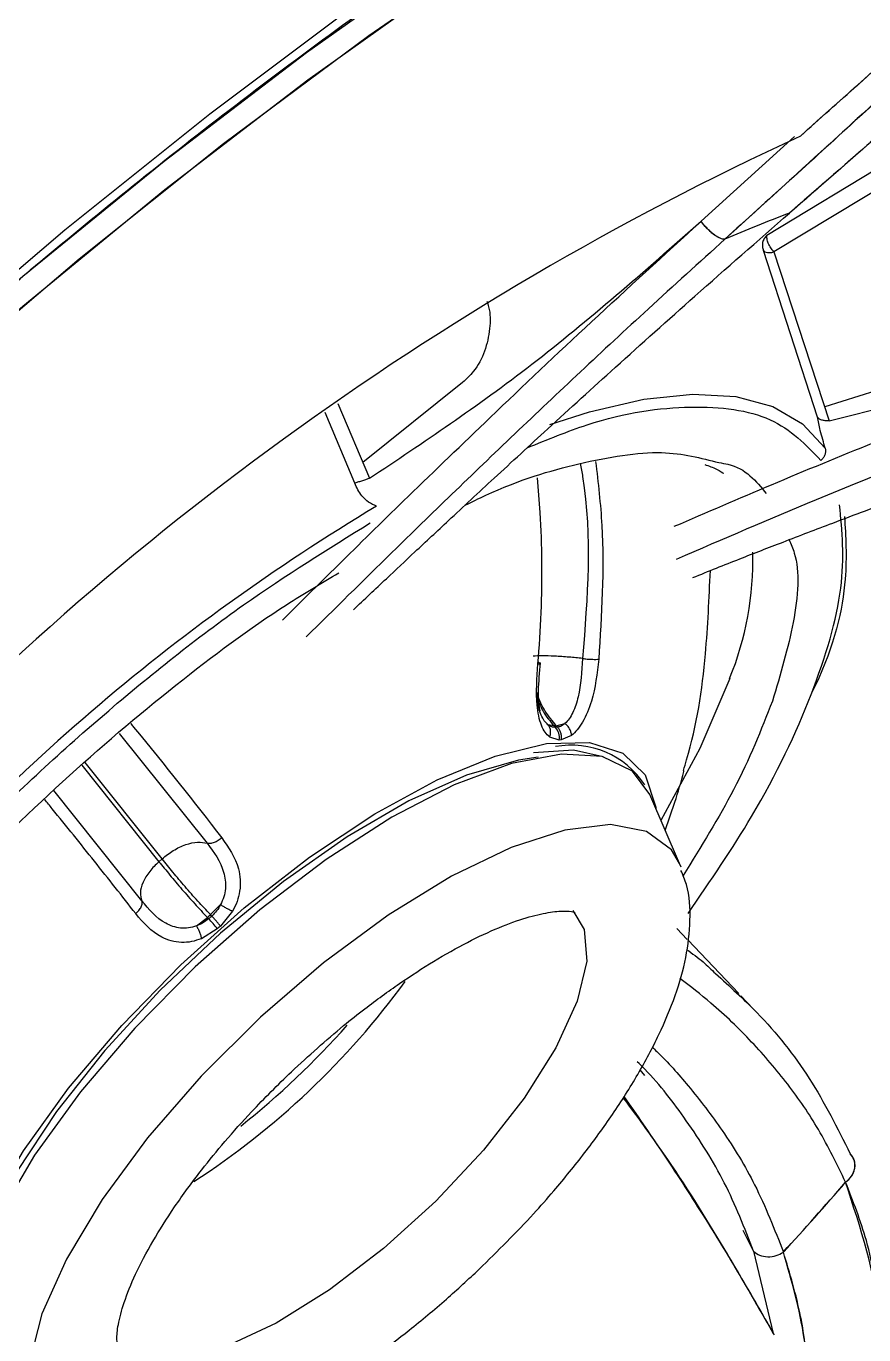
# Model space of a CAD drawing. Header units: inches. Extents: x -1 to 81, y -22 to 129.
# Drawn here: x 14.136 to 14.871, y 66.661 to 67.81 of the extents above; entities that cross this region are included whole.
import ezdxf

# ---------------------------------------------------------------- set-up
doc = ezdxf.new("R2010")
doc.units = ezdxf.units.IN
doc.header["$MEASUREMENT"] = 0
doc.layers.add('1', color=4, linetype='Continuous')

# ---------------------------------------------------------------- blocks, each defined once
blk = doc.blocks.new('2020 HS PILLOW')
at = {"layer": '1', "color": 2}
for points, knots in [([(5.8034, -0.0127), (5.5758, -0.0117), (5.1207, -0.0097), (4.4379, -0.0073), (3.7551, -0.0052), (3.0724, -0.0034), (2.3896, -0.0021), (1.7069, -0.001), (1.0241, -0.0003), (0.3414, 0), (-0.3414, 0), (-1.0241, -0.0003), (-1.7069, -0.001), (-2.3896, -0.0021), (-3.0724, -0.0034), (-3.7551, -0.0052), (-4.4379, -0.0073), (-5.1207, -0.0097), (-5.5758, -0.0117), (-5.8034, -0.0127)], [0, 0, 0, 0, 0.058824, 0.117648, 0.176472, 0.235295, 0.294119, 0.352942, 0.411765, 0.470588, 0.529412, 0.588235, 0.647058, 0.705881, 0.764705, 0.823528, 0.882352, 0.941176, 1, 1, 1, 1]), ([(5.8027, -0.0093), (4.0523, -0.005), (0.1838, 0.0045), (-3.6846, -0.0044), (-5.8027, -0.0093)], [0, 0, 0, 0, 0.452479, 1, 1, 1, 1]), ([(-5.1105, -0.9929), (-5.0125, -0.992), (-4.8162, -0.9901), (-4.5213, -0.9874), (-4.2256, -0.9849), (-3.929, -0.9826), (-3.6317, -0.9804), (-3.3335, -0.9784), (-3.0345, -0.9766), (-2.7347, -0.9749), (-2.4341, -0.9734), (-2.1327, -0.9721), (-1.8304, -0.9709), (-1.5274, -0.9699), (-1.2235, -0.9691), (-0.9188, -0.9685), (-0.6132, -0.968), (-0.3069, -0.9677), (0.0908, -0.9676), (0.5785, -0.9679), (1.1551, -0.9689), (1.7288, -0.9705), (2.2996, -0.9727), (2.8674, -0.9755), (3.4323, -0.979), (3.9943, -0.983), (4.5534, -0.9876), (4.9251, -0.9912), (5.1105, -0.9929)], [0, 0, 0, 0, 0.028776, 0.057631, 0.086566, 0.11558, 0.144673, 0.173846, 0.203098, 0.232429, 0.26184, 0.291331, 0.320902, 0.350552, 0.380282, 0.410091, 0.439981, 0.46995, 0.5, 0.556693, 0.613101, 0.669223, 0.725062, 0.780616, 0.835887, 0.890874, 0.945579, 1, 1, 1, 1]), ([(5.1101, -1.4421), (5.0128, -1.4412), (4.8181, -1.4394), (4.5261, -1.4369), (4.2341, -1.4345), (3.9421, -1.4324), (3.6501, -1.4303), (3.3581, -1.4285), (3.0661, -1.4267), (2.7741, -1.4252), (2.4821, -1.4238), (2.1901, -1.4225), (1.8981, -1.4214), (1.606, -1.4205), (1.314, -1.4197), (1.022, -1.4191), (0.73, -1.4186), (0.438, -1.4183), (0.146, -1.4182), (-0.146, -1.4182), (-0.438, -1.4183), (-0.73, -1.4186), (-1.022, -1.4191), (-1.314, -1.4197), (-1.606, -1.4205), (-1.8981, -1.4214), (-2.1901, -1.4225), (-2.4821, -1.4238), (-2.7741, -1.4252), (-3.0661, -1.4267), (-3.3581, -1.4285), (-3.6501, -1.4303), (-3.9421, -1.4324), (-4.2341, -1.4345), (-4.5261, -1.4369), (-4.8181, -1.4394), (-5.0128, -1.4412), (-5.1101, -1.4421)], [0, 0, 0, 0, 0.028576, 0.05715, 0.085725, 0.114298, 0.142871, 0.171443, 0.200015, 0.228587, 0.257158, 0.285728, 0.314298, 0.342868, 0.371438, 0.400008, 0.428577, 0.457146, 0.485715, 0.514285, 0.542854, 0.571423, 0.599992, 0.628562, 0.657132, 0.685702, 0.714272, 0.742842, 0.771413, 0.799985, 0.828557, 0.857129, 0.885702, 0.914275, 0.94285, 0.971424, 1, 1, 1, 1])]:
    blk.add_open_spline(points, degree=3, knots=knots, dxfattribs=at)
blk = doc.blocks.new('2026 PACE')
at = {"color": 8, "linetype": 'Continuous', "lineweight": 25}
for p, q in [((15.3408, 67.4633), (15.4642, 67.4944)), ((14.9097, 67.4783), (14.9375, 67.4128)), ((14.9247, 67.4085), (14.8985, 67.4706)), ((14.7178, 67.1887), (14.7949, 67.0923)), ((14.6851, 67.1608), (14.7527, 67.0761)), ((14.7555, 67.0786), (14.6879, 67.1632)), ((14.7376, 67.0418), (14.6603, 67.1385)), ((15.1791, 66.8882), (15.175, 66.8932)), ((15.2746, 66.734), (15.2653, 66.7521))]:
    blk.add_line(p, q, dxfattribs=at)
at = {"color": 8, "linetype": 'Continuous', "lineweight": 25, "flags": 128}
for points in [[(13.9714, 66.9338), (14.0761, 67.0562), (14.1866, 67.1772), (14.3021, 67.296), (14.4218, 67.4118), (14.5447, 67.5237), (14.6702, 67.6309), (14.7972, 67.7328), (14.925, 67.8286)], [(16.2761, 68.1971), (16.2503, 68.2208), (16.1986, 68.2534), (16.1374, 68.276), (16.0672, 68.2886), (15.9885, 68.2909), (15.9019, 68.2831), (15.8079, 68.2651), (15.7073, 68.2371), (15.6007, 68.1993), (15.489, 68.1519), (15.3729, 68.0954), (15.2533, 68.0301), (15.1311, 67.9564), (15.007, 67.8749), (14.8821, 67.7863), (14.7572, 67.691), (14.6333, 67.5899), (14.5111, 67.4837), (14.3917, 67.373), (14.2757, 67.2588), (14.1642, 67.1418), (14.0579, 67.0229), (13.9575, 66.9029)], [(16.2761, 68.1971), (16.2503, 68.2208), (16.1986, 68.2534), (16.1374, 68.276), (16.0672, 68.2886), (15.9885, 68.2909), (15.9019, 68.2831), (15.8079, 68.2651), (15.7072, 68.2371), (15.6007, 68.1993), (15.489, 68.1519), (15.3729, 68.0954), (15.2533, 68.03), (15.131, 67.9564), (15.007, 67.8749), (14.8821, 67.7863), (14.7572, 67.691), (14.6397, 67.5954)], [(15.0641, 67.8891), (14.9369, 67.8013), (14.8094, 67.7064), (14.6826, 67.6051), (14.5573, 67.4982), (14.4347, 67.3864), (14.3155, 67.2707), (14.2008, 67.1519), (14.0913, 67.0309), (13.9879, 66.9086)], [(15.0089, 67.8519), (14.8833, 67.7622), (14.7577, 67.6659), (14.6331, 67.5637), (14.5104, 67.4563), (14.3906, 67.3445), (14.2745, 67.2292), (14.1631, 67.1111), (14.057, 66.9913), (13.9571, 66.8704)], [(15.0957, 67.4601), (15.1305, 67.4712), (15.1782, 67.4822), (15.2212, 67.4866), (15.2591, 67.4845), (15.2914, 67.4757), (15.3176, 67.4605), (15.3375, 67.4391)], [(15.2536, 67.2369), (15.2275, 67.1754), (15.1932, 67.1123)], [(14.5805, 66.7202), (14.6024, 66.7693), (14.6337, 66.8222), (14.6733, 66.8771), (14.72, 66.9322), (14.772, 66.9856), (14.8276, 67.0355), (14.8849, 67.0801), (14.942, 67.1181), (14.9969, 67.1479), (15.0478, 67.1687), (15.0929, 67.1798), (15.1306, 67.1807), (15.1598, 67.1715), (15.1794, 67.1524), (15.1887, 67.1241), (15.1889, 67.1223)], [(15.2095, 67.0746), (15.2026, 67.0864), (15.1807, 67.1027), (15.1491, 67.1086), (15.1089, 67.1038), (15.0617, 67.0885), (15.0094, 67.0633), (14.9538, 67.0291), (14.8972, 66.9874), (14.8418, 66.9397), (14.7896, 66.8877), (14.7426, 66.8336), (14.7028, 66.7794), (14.6715, 66.7272), (14.65, 66.679)], [(15.116, 67.0331), (15.1259, 67.0166), (15.1281, 66.9887), (15.1197, 66.9535), (15.1011, 66.9127), (15.0732, 66.8684), (15.0374, 66.8227), (14.9956, 66.778), (14.9498, 66.7364), (14.9023, 66.7002), (14.8555, 66.671), (14.8118, 66.6504), (14.7733, 66.6394), (14.742, 66.6386), (14.7195, 66.6479), (14.7161, 66.651)], [(14.65, 66.679), (14.6392, 66.6366), (14.6394, 66.6016), (14.6507, 66.5755), (14.6689, 66.5609)]]:
    blk.add_lwpolyline(points, dxfattribs=at)
at = {"color": 8, "linetype": 'Continuous', "lineweight": 25}
for centre, radius, start, end in [((14.9987, 67.3408), 0.2752, 337.8233, 1.4493), ((15.1147, 67.1018), 0.0766, 32.918, 100.5579), ((14.3496, 67.4383), 0.7608, 308.6301, 318.3284)]:
    blk.add_arc(centre, radius, start, end, dxfattribs=at)
for points, knots in [([(14.8611, 67.2881), (14.8783, 67.3052), (14.9138, 67.3405), (14.9744, 67.3999), (15.0469, 67.4697), (15.1319, 67.5503), (15.1962, 67.6089), (15.2286, 67.6384)], [0, 0, 0, 0, 0.15975, 0.329609, 0.529308, 0.76251, 1, 1, 1, 1]), ([(15.2493, 67.6226), (15.2268, 67.6022), (15.1834, 67.5629), (15.1222, 67.506), (15.0647, 67.4516), (15.0096, 67.3987), (14.9476, 67.3385), (14.9067, 67.298), (14.882, 67.2735)], [0, 0, 0, 0, 0.163946, 0.315278, 0.467646, 0.619723, 0.770778, 1, 1, 1, 1]), ([(15.7199, 67.5655), (15.6811, 67.5533), (15.6044, 67.5292), (15.49, 67.4873), (15.3852, 67.4463), (15.2919, 67.4079), (15.2331, 67.3825), (15.2047, 67.3703)], [0, 0, 0, 0, 0.23749, 0.470692, 0.670391, 0.840251, 1, 1, 1, 1]), ([(15.7241, 67.5376), (15.6974, 67.5294), (15.646, 67.5134), (15.5671, 67.4861), (15.489, 67.4574), (15.4096, 67.4265), (15.3157, 67.3885), (15.2477, 67.3592), (15.2067, 67.3415)], [0, 0, 0, 0, 0.163946, 0.315278, 0.467646, 0.619723, 0.770778, 1, 1, 1, 1]), ([(15.0758, 67.4395), (15.0937, 67.4468), (15.1479, 67.469), (15.2218, 67.4786), (15.2938, 67.4699), (15.3205, 67.4421), (15.3337, 67.4283)], [0, 0, 0, 0, 0.142237, 0.430544, 0.718851, 1, 1, 1, 1]), ([(15.1225, 67.4256), (15.1232, 67.4218), (15.1333, 67.3656), (15.1287, 67.3081), (15.1245, 67.2545)], [0, 0, 0, 0, 0.067785, 1, 1, 1, 1]), ([(15.1359, 67.4274), (15.1381, 67.4087), (15.1448, 67.351), (15.1411, 67.293), (15.1386, 67.2539)], [0, 0, 0, 0, 0.323957, 1, 1, 1, 1]), ([(15.2441, 67.4265), (15.2468, 67.4261), (15.2664, 67.4232), (15.2767, 67.4104), (15.2856, 67.3993)], [0, 0, 0, 0, 0.1380862, 1, 1, 1, 1]), ([(15.2171, 67.0306), (15.2367, 67.0593), (15.2828, 67.1269), (15.3286, 67.2248), (15.3568, 67.3195), (15.3522, 67.3664), (15.35, 67.3895)], [0, 0, 0, 0, 0.198566, 0.46794, 0.737314, 1, 1, 1, 1]), ([(14.4851, 66.9832), (14.5185, 67.0214), (14.5864, 67.0988), (14.704, 67.2073), (14.8239, 67.3029), (14.9012, 67.3507), (14.9381, 67.3736)], [0, 0, 0, 0, 0.250583, 0.507547, 0.764511, 1, 1, 1, 1]), ([(15.3057, 67.3588), (15.3073, 67.355), (15.3156, 67.3364), (15.3124, 67.2891), (15.2981, 67.2406), (15.2911, 67.2171)], [0, 0, 0, 0, 0.11628, 0.570989, 1, 1, 1, 1]), ([(15.0853, 67.2497), (15.086, 67.2497), (15.0874, 67.2499), (15.0877, 67.2503), (15.087, 67.2507), (15.0858, 67.2509), (15.0854, 67.251)], [0, 0, 0, 0, 0.2809526, 0.5800404, 0.8791289, 1, 1, 1, 1]), ([(15.0941, 67.1963), (15.093, 67.1974), (15.0907, 67.1995), (15.0873, 67.2065), (15.0845, 67.215), (15.0846, 67.2224), (15.0846, 67.2246)], [0, 0, 0, 0, 0.2022785, 0.4066926, 0.8245007, 1, 1, 1, 1]), ([(15.1014, 67.1955), (15.098, 67.1996), (15.0914, 67.2078), (15.086, 67.2182), (15.0847, 67.2241), (15.0846, 67.2246)], [0, 0, 0, 0, 0.481381, 0.962762, 1, 1, 1, 1]), ([(15.0847, 67.2194), (15.0863, 67.2155), (15.0899, 67.2065), (15.096, 67.1994), (15.0995, 67.1953)], [0, 0, 0, 0, 0.427934, 1, 1, 1, 1]), ([(15.2911, 67.2171), (15.2811, 67.1917), (15.262, 67.1436), (15.2285, 67.0894), (15.2126, 67.0639)], [0, 0, 0, 0, 0.527543, 1, 1, 1, 1]), ([(14.7279, 67.1973), (14.7288, 67.1963), (14.758, 67.161), (14.7833, 67.1286), (14.8078, 67.0971)], [0, 0, 0, 0, 0.0281375, 1, 1, 1, 1]), ([(14.7323, 67.0305), (14.7263, 67.0381), (14.7145, 67.0533), (14.6962, 67.0763), (14.6778, 67.0994), (14.6632, 67.1175), (14.6546, 67.128), (14.6524, 67.1307)], [0, 0, 0, 0, 0.236696, 0.469153, 0.69742, 0.921561, 1, 1, 1, 1]), ([(15.2158, 66.999), (15.2208, 66.9955), (15.2299, 66.9889), (15.2375, 66.9813), (15.2411, 66.9779)], [0, 0, 0, 0, 0.5413755, 1, 1, 1, 1]), ([(15.3553, 66.7946), (15.3477, 66.8102), (15.3332, 66.8404), (15.3051, 66.8812), (15.2735, 66.9181), (15.2417, 66.949), (15.2191, 66.9665), (15.2099, 66.9736)], [0, 0, 0, 0, 0.226546, 0.435663, 0.64621, 0.856355, 1, 1, 1, 1]), ([(15.1856, 66.9133), (15.1869, 66.912), (15.1983, 66.9012), (15.2195, 66.8772), (15.249, 66.8387), (15.2782, 66.7907), (15.2929, 66.7533), (15.3007, 66.7333)], [0, 0, 0, 0, 0.0249449, 0.2129454, 0.4429659, 0.7024865, 1, 1, 1, 1]), ([(15.2746, 66.734), (15.2666, 66.7544), (15.2508, 66.7949), (15.2174, 66.8474), (15.1909, 66.8822), (15.1747, 66.8983), (15.1725, 66.9004)], [0, 0, 0, 0, 0.332066, 0.659284, 0.954156, 1, 1, 1, 1])]:
    blk.add_open_spline(points, degree=3, knots=knots, dxfattribs=at)
at = {"layer": '1', "color": 4, "linetype": 'Continuous', "lineweight": 25}
for p, q in [((15.3105, 67.7129), (15.2286, 67.6384)), ((15.3105, 67.7129), (15.2286, 67.6384)), ((15.2863, 67.6261), (15.3935, 67.6913)), ((15.4115, 67.6835), (15.2924, 67.6115)), ((15.3306, 67.4665), (15.2833, 67.6128)), ((15.2924, 67.6115), (15.3408, 67.4633)), ((15.4606, 67.5142), (15.3372, 67.4756)), ((15.0192, 67.497), (14.9316, 67.4266)), ((15.0995, 67.1953), (15.0941, 67.1963)), ((15.0995, 67.1953), (15.1006, 67.1941)), ((15.1014, 67.1955), (15.109, 67.1975)), ((15.1025, 67.1943), (15.1014, 67.1955)), ((15.1039, 67.1829), (15.0956, 67.1855)), ((15.1058, 67.1831), (15.1039, 67.1829)), ((15.1148, 67.187), (15.1058, 67.1831)), ((15.2095, 67.0746), (15.1835, 67.135)), ((15.197, 67.1035), (15.2055, 67.1283)), ((14.7527, 67.0761), (14.7555, 67.0786)), ((15.2109, 67.0712), (15.2095, 67.0746)), ((14.7979, 67.0296), (14.8067, 67.0384)), ((14.799, 67.0283), (14.7979, 67.0296)), ((14.8172, 67.0325), (14.8066, 67.0195)), ((14.7856, 67.0197), (14.7952, 67.0272)), ((14.8039, 67.0172), (14.79, 67.0084)), ((14.7952, 67.0272), (14.7963, 67.026)), ((14.8066, 67.0195), (14.8039, 67.0172)), ((15.2163, 67.0079), (15.2073, 67.0174)), ((15.2615, 66.9604), (15.2168, 67.0074)), ((15.2746, 66.9466), (15.2634, 66.9583)), ((15.2746, 66.734), (15.2918, 66.6619)), ((15.2746, 66.734), (15.2918, 66.6619)), ((15.2918, 66.6619), (15.2925, 66.6606)), ((15.2918, 66.6619), (15.2925, 66.6606))]:
    blk.add_line(p, q, dxfattribs=at)
at = {"layer": '1', "color": 4, "linetype": 'Continuous', "lineweight": 25, "flags": 128}
for points in [[(15.0856, 67.1678), (15.0681, 67.1653), (15.0227, 67.1522), (14.972, 67.1295), (14.9178, 67.0979), (14.862, 67.0587), (14.8066, 67.0133), (14.7537, 66.9633), (14.7052, 66.9104), (14.6628, 66.8567), (14.628, 66.804), (14.6022, 66.7543), (14.5861, 66.7093), (14.5821, 66.6895)], [(15.1835, 67.135), (15.1682, 67.1557), (15.1418, 67.1684), (15.106, 67.1706), (15.0622, 67.1622), (15.0119, 67.1435), (14.957, 67.1151), (14.8994, 67.078), (14.8412, 67.0337), (14.7846, 66.9838), (14.7315, 66.9299), (14.6839, 66.8741), (14.6435, 66.8184), (14.6118, 66.7649), (14.5899, 66.7153)], [(15.1425, 67.1683), (15.1164, 67.1739), (15.0814, 67.1718)]]:
    blk.add_lwpolyline(points, dxfattribs=at)
at = {"layer": '1', "color": 4, "linetype": 'Continuous', "lineweight": 25}
for centre, radius, start, end in [((16.4429, 65.2712), 2.6896, 114.7767, 137.2185), ((16.4429, 65.2712), 2.6896, 114.7767, 137.2185), ((15.7197, 66.5427), 1.1779, 110.5572, 113.5377), ((15.8806, 65.8241), 1.8233, 120.9285, 140.3524), ((15.1134, 67.0289), 0.167, 94.1473, 94.8017), ((15.1146, 67.0277), 0.167, 94.1473, 94.8017), ((15.0908, 67.1851), 0.0133, 350.4668, 42.2911), ((15.5358, 66.1903), 1.1175, 131.3255, 131.5098), ((15.537, 66.1891), 1.1175, 131.3255, 131.5098), ((14.7112, 66.9449), 0.1176, 37.9224, 43.5908), ((14.3998, 67.3855), 0.704, 303.0131, 323.9142), ((13.2178, 68.6447), 2.827, 317.4592, 319.1217), ((13.2176, 68.6449), 2.8272, 317.4593, 319.1217)]:
    blk.add_arc(centre, radius, start, end, dxfattribs=at)
at = {"layer": '1', "color": 3, "linetype": 'Continuous', "lineweight": 25}
for points, knots in [([(20.349, 66.7119), (20.2809, 66.7798), (20.2133, 66.8479), (20.0781, 66.9844), (20.0107, 67.0527), (19.8088, 67.2577), (19.6747, 67.3944), (19.2741, 67.8038), (19.0096, 68.0759), (18.4875, 68.6136), (18.2301, 68.8793), (17.7242, 69.4006), (17.4758, 69.6562), (16.9899, 70.1543), (16.7523, 70.3967), (16.2899, 70.8664), (16.0652, 71.0935), (15.6315, 71.5302), (15.4225, 71.7398), (15.1232, 72.0392), (15.0257, 72.1365), (14.8834, 72.2785), (14.8366, 72.3252), (14.7443, 72.4171), (14.699, 72.4623), (14.6541, 72.5069)], [0, 0, 0, 0, 0.03125, 0.03125, 0.0625, 0.0625, 0.125, 0.125, 0.25, 0.25, 0.375, 0.375, 0.5, 0.5, 0.625, 0.625, 0.75, 0.75, 0.875, 0.875, 0.9375, 0.9375, 0.96875, 0.96875, 1, 1, 1, 1]), ([(20.9135, 66.4951), (20.8845, 66.5241), (20.8268, 66.5818), (20.7407, 66.6681), (20.6552, 66.7536), (20.5704, 66.8383), (20.4461, 66.9625), (20.2766, 67.132), (20.001, 67.4075), (19.6482, 67.7604), (19.2389, 68.1697), (18.8233, 68.5854), (18.4266, 68.982), (18.0257, 69.3829), (17.6485, 69.76), (17.2657, 70.143), (16.9192, 70.4893), (16.5553, 70.8535), (16.2545, 71.1541), (15.9966, 71.412), (15.8213, 71.5872), (15.6778, 71.7308), (15.5663, 71.8423), (15.4767, 71.9319), (15.3997, 72.0089), (15.3246, 72.0839), (15.2515, 72.1571), (15.1801, 72.2284), (15.1107, 72.2979), (15.043, 72.3656), (14.999, 72.4096), (14.9772, 72.4314)], [0, 0, 0, 0, 0.01267, 0.025255, 0.037755, 0.05017, 0.0625, 0.092453, 0.125, 0.184687, 0.250001, 0.309861, 0.375001, 0.434566, 0.500001, 0.557871, 0.625, 0.677225, 0.75, 0.78949, 0.823488, 0.851991, 0.875, 0.891252, 0.907324, 0.923217, 0.938931, 0.954466, 0.969823, 0.985001, 1, 1, 1, 1]), ([(20.347, 66.7102), (20.3128, 66.7438), (20.2443, 66.8109), (20.1077, 66.9453), (19.8685, 67.1802), (19.3897, 67.6483), (18.708, 68.3097), (18.0379, 68.9555), (17.5139, 69.4594), (16.9997, 69.9534), (16.3783, 70.5506), (15.6772, 71.2273), (15.1379, 71.7513), (14.788, 72.093), (14.6254, 72.2526), (14.5408, 72.3356), (14.4945, 72.3811), (14.4671, 72.408), (14.4582, 72.4168)], [0, 0, 0, 0, 0.015626, 0.031251, 0.062502, 0.125005, 0.250009, 0.375013, 0.437515, 0.500017, 0.625019, 0.750011, 0.875002, 0.937496, 0.968748, 0.981249, 0.99393, 1, 1, 1, 1]), ([(9.335, 67.2938), (9.3423, 67.2865), (9.3647, 67.2637), (9.3976, 67.2304), (9.4358, 67.1916), (9.5046, 67.1218), (9.6575, 66.9668), (9.9971, 66.6219), (10.5175, 66.0923), (11.1937, 65.4008), (11.9169, 64.6564), (12.5551, 63.9942), (13.0854, 63.4411), (13.4114, 63.1004), (13.6877, 62.8117), (13.9673, 62.5197), (14.3378, 62.1337), (14.7028, 61.7557), (14.9631, 61.4883), (15.0946, 61.354), (15.1701, 61.2772), (15.2079, 61.2387), (15.2268, 61.2194)], [0, 0, 0, 0, 0.005048, 0.015626, 0.022707, 0.031251, 0.062498, 0.124987, 0.249979, 0.374975, 0.499971, 0.624976, 0.68748, 0.749984, 0.774985, 0.812487, 0.874991, 0.937496, 0.968748, 0.984374, 0.992187, 1, 1, 1, 1]), ([(9.2457, 67.0969), (9.2901, 67.0521), (9.335, 67.0069), (9.4263, 66.9151), (9.4726, 66.8685), (9.6134, 66.7268), (9.7098, 66.63), (10.0062, 66.3325), (10.2136, 66.1246), (10.6466, 65.6917), (10.8723, 65.4667), (11.3406, 65.0013), (11.5833, 64.761), (12.0853, 64.2668), (12.3446, 64.013), (12.8798, 63.4925), (13.1559, 63.2258), (13.7243, 62.6784), (14.0166, 62.3977), (14.4645, 61.9646), (14.6153, 61.8183), (14.8433, 61.5958), (14.9195, 61.5211), (15.0343, 61.4083), (15.0726, 61.3705), (15.1493, 61.2947), (15.1877, 61.2567), (15.226, 61.2184)], [0, 0, 0, 0, 0.03125, 0.03125, 0.0625, 0.0625, 0.125, 0.125, 0.25, 0.25, 0.375, 0.375, 0.5, 0.5, 0.625, 0.625, 0.75, 0.75, 0.875, 0.875, 0.9375, 0.9375, 0.96875, 0.96875, 0.984375, 0.984375, 1, 1, 1, 1]), ([(9.3202, 66.7746), (9.3317, 66.7631), (9.3547, 66.7402), (9.3893, 66.7056), (9.4239, 66.671), (9.4585, 66.6364), (9.4931, 66.6017), (9.5277, 66.5671), (9.5623, 66.5325), (9.5969, 66.4979), (9.6315, 66.4634), (9.666, 66.4289), (9.7005, 66.3944), (9.7349, 66.36), (9.7693, 66.3256), (9.8036, 66.2913), (9.8379, 66.257), (9.872, 66.2228), (9.9061, 66.1887), (9.9401, 66.1547), (9.9741, 66.1208), (10.0079, 66.087), (10.0416, 66.0533), (10.0752, 66.0197), (10.1087, 65.9862), (10.1421, 65.9528), (10.1753, 65.9195), (10.2085, 65.8864), (10.2414, 65.8534), (10.2743, 65.8206), (10.307, 65.7879), (10.3395, 65.7553), (10.3719, 65.7229), (10.4042, 65.6907), (10.4362, 65.6586), (10.4681, 65.6267), (10.611, 65.4839), (10.8618, 65.2329), (11.2222, 64.8724), (11.5651, 64.5296), (11.9181, 64.1768), (12.2812, 63.8136), (12.6764, 63.4185), (13.0718, 63.023), (13.4429, 62.652), (13.7703, 62.3245), (14.057, 62.038), (14.3234, 61.7715), (14.5663, 61.5286), (14.7567, 61.3383), (14.9062, 61.1886), (14.9984, 61.0967), (15.0747, 61.0199), (15.1251, 60.9697), (15.1692, 60.9258), (15.1988, 60.8961), (15.227, 60.8679), (15.2468, 60.8481), (15.2567, 60.8382)], [0, 0, 0, 0, 0.008163, 0.016265, 0.024307, 0.032288, 0.04021, 0.048071, 0.055871, 0.063612, 0.071293, 0.078913, 0.086474, 0.093975, 0.101415, 0.108796, 0.116117, 0.123378, 0.130579, 0.137721, 0.144802, 0.151824, 0.158787, 0.165689, 0.172532, 0.179315, 0.186039, 0.192703, 0.199308, 0.205853, 0.212338, 0.218764, 0.22513, 0.231437, 0.237685, 0.243873, 0.250001, 0.320452, 0.385599, 0.445447, 0.5, 0.5651, 0.625, 0.689859, 0.75, 0.793791, 0.835458, 0.875, 0.907738, 0.9375, 0.953649, 0.96875, 0.974695, 0.984375, 0.988845, 0.992187, 0.996118, 1, 1, 1, 1])]:
    blk.add_open_spline(points, degree=3, knots=knots, dxfattribs=at)
at = {"layer": '1', "color": 4, "linetype": 'Continuous', "lineweight": 25}
for points, knots in [([(16.2736, 68.8871), (16.2673, 68.889), (16.2278, 68.9009), (16.1389, 68.9041), (16.0084, 68.896), (15.8503, 68.865), (15.6652, 68.8081), (15.4532, 68.7199), (15.2337, 68.6084), (15.006, 68.4741), (14.7689, 68.3154), (14.5441, 68.1471), (14.3366, 67.977), (14.1492, 67.8111), (13.9655, 67.6358), (13.7885, 67.4536), (13.6212, 67.2675), (13.466, 67.0804), (13.3252, 66.8952), (13.1874, 66.6961), (13.0603, 66.4878), (12.9496, 66.2753), (12.8995, 66.1465), (12.8748, 66.0832)], [0, 0, 0, 0, 0.008425, 0.053727, 0.098553, 0.142681, 0.199572, 0.254911, 0.308587, 0.36226, 0.417599, 0.474493, 0.518622, 0.563447, 0.608749, 0.654294, 0.699838, 0.74514, 0.789965, 0.834094, 0.890985, 0.946325, 1, 1, 1, 1]), ([(15.0096, 68.494), (15.0047, 68.4911), (14.9226, 68.4428), (14.7558, 68.3271), (14.5316, 68.1608), (14.324, 67.9902), (14.1366, 67.8244), (13.9529, 67.6491), (13.7759, 67.4669), (13.6085, 67.2808), (13.4536, 67.0937), (13.3119, 66.9083), (13.23, 66.7875), (13.1894, 66.7275)], [0, 0, 0, 0, 0.007394, 0.123811, 0.243501, 0.336335, 0.430635, 0.525938, 0.621751, 0.717563, 0.812866, 0.907166, 1, 1, 1, 1]), ([(14.4022, 67.3829), (14.4419, 67.42), (14.4974, 67.4719), (14.5808, 67.5454), (14.6519, 67.6062), (14.7371, 67.676), (14.8268, 67.7462), (14.9205, 67.816), (15.0166, 67.8837), (15.1139, 67.9484), (15.2113, 68.0092), (15.308, 68.0653), (15.4032, 68.1163), (15.4961, 68.1618), (15.5862, 68.2014), (15.6727, 68.2349), (15.7553, 68.2622), (15.8334, 68.2833), (15.9067, 68.2981), (15.9749, 68.3067), (16.0377, 68.3093), (16.0952, 68.306), (16.1472, 68.2967), (16.1942, 68.2817), (16.2358, 68.2596), (16.2644, 68.2396), (16.2767, 68.224), (16.2793, 68.2208)], [0, 0, 0, 0, 0.052909, 0.07391, 0.10874, 0.144687, 0.183037, 0.22282, 0.263635, 0.305159, 0.34716, 0.38946, 0.43192, 0.474433, 0.516909, 0.559278, 0.601485, 0.643494, 0.685293, 0.726909, 0.768425, 0.810005, 0.851948, 0.894796, 0.939446, 0.987282, 1, 1, 1, 1]), ([(15.9424, 68.258), (15.8852, 68.2057), (15.7709, 68.1014), (15.594, 67.9391), (15.4177, 67.7759), (15.3055, 67.6737), (15.2493, 67.6226)], [0, 0, 0, 0, 0.250185, 0.500172, 0.750054, 1, 1, 1, 1]), ([(15.9424, 68.258), (15.9252, 68.2422), (15.8862, 68.2066), (15.8211, 68.1472), (15.7472, 68.0796), (15.6654, 68.0047), (15.5712, 67.9179), (15.4688, 67.8235), (15.358, 67.7212), (15.2872, 67.6569), (15.2493, 67.6226)], [0, 0, 0, 0, 0.076042, 0.171909, 0.282488, 0.393719, 0.52075, 0.682832, 0.830704, 1, 1, 1, 1]), ([(16.0012, 68.2609), (15.9689, 68.2325), (15.9106, 68.1811), (15.8449, 68.1231), (15.8067, 68.0894), (15.7903, 68.0748), (15.7751, 68.0614), (15.7614, 68.0492), (15.749, 68.0382), (15.7041, 67.9984), (15.6265, 67.9293), (15.5166, 67.8313), (15.4094, 67.7358), (15.3404, 67.6755), (15.3061, 67.6456)], [0, 0, 0, 0, 0.143681, 0.258946, 0.284439, 0.307979, 0.329566, 0.3492, 0.36688, 0.382606, 0.540573, 0.696139, 0.849289, 1, 1, 1, 1]), ([(16.0012, 68.2609), (15.9771, 68.2397), (15.9235, 68.1925), (15.8447, 68.123), (15.7649, 68.0524), (15.6929, 67.9884), (15.6166, 67.9205), (15.538, 67.8503), (15.4582, 67.7793), (15.3809, 67.7108), (15.3319, 67.6681), (15.3061, 67.6456)], [0, 0, 0, 0, 0.107424, 0.238431, 0.34234, 0.449844, 0.54517, 0.666079, 0.783931, 0.886397, 1, 1, 1, 1]), ([(15.3157, 67.7133), (15.342, 67.7368), (15.3892, 67.779), (15.454, 67.837), (15.5088, 67.8859), (15.5591, 67.9306), (15.6053, 67.9714), (15.6473, 68.0084), (15.6849, 68.0412), (15.7222, 68.0736), (15.7652, 68.1109), (15.8104, 68.1497), (15.8542, 68.1868), (15.8875, 68.2148), (15.9116, 68.2346), (15.9276, 68.2475), (15.9367, 68.2545), (15.9406, 68.2571), (15.9419, 68.2578), (15.9422, 68.2579), (15.9424, 68.258)], [0, 0, 0, 0, 0.129192, 0.232247, 0.31224, 0.390926, 0.471292, 0.530715, 0.589837, 0.648641, 0.707111, 0.793751, 0.863677, 0.916276, 0.953866, 0.980045, 0.99375, 0.997767, 0.999092, 1, 1, 1, 1]), ([(15.3157, 67.7133), (15.3324, 67.7282), (15.3651, 67.7575), (15.4137, 67.8009), (15.461, 67.8432), (15.508, 67.8851), (15.5557, 67.9275), (15.6004, 67.967), (15.6418, 68.0035), (15.6798, 68.0368), (15.7181, 68.0701), (15.7568, 68.1037), (15.7949, 68.1364), (15.8301, 68.1664), (15.8605, 68.1921), (15.8922, 68.2186), (15.9174, 68.2395), (15.9353, 68.2534), (15.9402, 68.2568), (15.9416, 68.2577), (15.9421, 68.2579), (15.9423, 68.258), (15.9424, 68.258)], [0, 0, 0, 0, 0.082507, 0.161152, 0.235824, 0.31015, 0.385664, 0.462423, 0.5218, 0.581626, 0.641914, 0.702681, 0.76537, 0.822714, 0.87059, 0.910727, 0.974984, 0.992345, 0.99734, 0.998943, 0.999534, 1, 1, 1, 1]), ([(14.9233, 67.2973), (14.9329, 67.3064), (14.9506, 67.323), (14.9785, 67.3493), (15.0099, 67.3785), (15.0485, 67.4144), (15.0971, 67.4592), (15.1556, 67.5124), (15.2258, 67.5755), (15.2782, 67.6212), (15.3061, 67.6456)], [0, 0, 0, 0, 0.084941, 0.156663, 0.239504, 0.349487, 0.474912, 0.628372, 0.801512, 1, 1, 1, 1]), ([(14.9375, 67.4128), (14.9847, 67.4443), (15.0802, 67.508), (15.1788, 67.5946), (15.2286, 67.6384)], [0, 0, 0, 0, 0.49469, 1, 1, 1, 1]), ([(15.2493, 67.6226), (15.248, 67.6227), (15.246, 67.6229), (15.2424, 67.6249), (15.2394, 67.627), (15.2363, 67.6296), (15.2325, 67.6333), (15.2302, 67.6364), (15.2286, 67.6384)], [0, 0, 0, 0, 0.241089, 0.371167, 0.503762, 0.635799, 0.764278, 1, 1, 1, 1]), ([(15.2493, 67.6226), (15.2481, 67.6227), (15.2461, 67.6229), (15.2425, 67.6248), (15.2395, 67.6268), (15.2365, 67.6294), (15.2326, 67.6332), (15.2302, 67.6364), (15.2286, 67.6384)], [0, 0, 0, 0, 0.235292, 0.36364, 0.495629, 0.628267, 0.758474, 1, 1, 1, 1]), ([(15.2924, 67.6115), (15.2914, 67.6127), (15.2895, 67.615), (15.2873, 67.6191), (15.2861, 67.6231), (15.2862, 67.6251), (15.2863, 67.6261)], [0, 0, 0, 0, 0.250601, 0.5017447, 0.7518553, 1, 1, 1, 1]), ([(15.2833, 67.6128), (15.2836, 67.6124), (15.2844, 67.6115), (15.2864, 67.6109), (15.2891, 67.6108), (15.2912, 67.6112), (15.2924, 67.6115)], [0, 0, 0, 0, 0.235221, 0.500026, 0.721412, 1, 1, 1, 1]), ([(15.0405, 67.5682), (15.041, 67.5666), (15.0437, 67.559), (15.0434, 67.5434), (15.0392, 67.5236), (15.0304, 67.5073), (15.0224, 67.5), (15.0192, 67.497)], [0, 0, 0, 0, 0.061518, 0.293032, 0.543328, 0.812698, 1, 1, 1, 1]), ([(15.2213, 67.3256), (15.235, 67.3311), (15.2615, 67.3417), (15.3024, 67.3576), (15.3488, 67.3754), (15.4042, 67.396), (15.4713, 67.4202), (15.548, 67.4464), (15.6354, 67.4743), (15.6947, 67.4907), (15.7264, 67.4994)], [0, 0, 0, 0, 0.077905, 0.150178, 0.233656, 0.344485, 0.470875, 0.625514, 0.799986, 1, 1, 1, 1]), ([(15.3375, 67.4391), (15.3367, 67.4416), (15.3352, 67.4466), (15.3332, 67.4542), (15.3317, 67.461), (15.3309, 67.4647), (15.3306, 67.4665)], [0, 0, 0, 0, 0.284003, 0.566769, 0.782251, 1, 1, 1, 1]), ([(15.3408, 67.4633), (15.3397, 67.4632), (15.3373, 67.4632), (15.3342, 67.4638), (15.3318, 67.4649), (15.331, 67.466), (15.3306, 67.4665)], [0, 0, 0, 0, 0.243719, 0.49952, 0.755578, 1, 1, 1, 1]), ([(15.0212, 67.389), (15.0273, 67.392), (15.0636, 67.41), (15.1236, 67.4276), (15.1947, 67.4395), (15.2283, 67.4306), (15.2441, 67.4265)], [0, 0, 0, 0, 0.064067, 0.380257, 0.709592, 1, 1, 1, 1]), ([(15.2317, 67.4249), (15.2353, 67.4236), (15.2428, 67.4209), (15.2487, 67.4167), (15.2482, 67.4171), (15.2481, 67.4172)], [0, 0, 0, 0, 0.408483, 0.856751, 1, 1, 1, 1]), ([(14.9375, 67.4128), (14.9366, 67.4125), (14.9347, 67.4118), (14.9313, 67.4106), (14.9278, 67.4095), (14.9257, 67.4088), (14.9247, 67.4085)], [0, 0, 0, 0, 0.243718, 0.499518, 0.755577, 1, 1, 1, 1]), ([(14.9435, 67.3882), (14.9411, 67.3893), (14.9365, 67.3914), (14.9311, 67.3967), (14.927, 67.4025), (14.9255, 67.4065), (14.9247, 67.4085)], [0, 0, 0, 0, 0.282347, 0.563256, 0.780507, 1, 1, 1, 1]), ([(15.0853, 67.2497), (15.0864, 67.2647), (15.0886, 67.2945), (15.089, 67.3389), (15.0879, 67.3784), (15.0858, 67.403), (15.0849, 67.4132)], [0, 0, 0, 0, 0.27686, 0.548066, 0.813692, 1, 1, 1, 1]), ([(15.3543, 67.3792), (15.3554, 67.3616), (15.358, 67.3198), (15.3451, 67.2641), (15.3263, 67.2258), (15.3252, 67.2234)], [0, 0, 0, 0, 0.4054977, 0.9625114, 1, 1, 1, 1]), ([(14.4957, 66.9626), (14.5206, 66.9925), (14.5733, 67.0555), (14.6666, 67.1471), (14.7657, 67.2313), (14.8484, 67.293), (14.8953, 67.3207), (14.9106, 67.3298)], [0, 0, 0, 0, 0.210717, 0.444665, 0.673751, 0.893693, 1, 1, 1, 1]), ([(15.2129, 67.1563), (15.2139, 67.1594), (15.2243, 67.1925), (15.2331, 67.2515), (15.2355, 67.3073), (15.2366, 67.3317)], [0, 0, 0, 0, 0.054798, 0.586968, 1, 1, 1, 1]), ([(15.1245, 67.2545), (15.1206, 67.2549), (15.1124, 67.2558), (15.0998, 67.2566), (15.0885, 67.257), (15.0835, 67.2567), (15.081, 67.2566)], [0, 0, 0, 0, 0.242796, 0.499913, 0.757078, 1, 1, 1, 1]), ([(15.0956, 67.1855), (15.0942, 67.1868), (15.0914, 67.1894), (15.087, 67.1981), (15.083, 67.2176), (15.0844, 67.2373), (15.0853, 67.2497)], [0, 0, 0, 0, 0.123611, 0.24939, 0.525922, 1, 1, 1, 1]), ([(15.0872, 67.2085), (15.0868, 67.2106), (15.0858, 67.2157), (15.0856, 67.2301), (15.0868, 67.2423), (15.0876, 67.2507)], [0, 0, 0, 0, 0.1818383, 0.4424304, 1, 1, 1, 1]), ([(15.1245, 67.2545), (15.1238, 67.243), (15.1227, 67.2263), (15.1171, 67.2088), (15.1128, 67.2013), (15.1103, 67.1987), (15.109, 67.1975)], [0, 0, 0, 0, 0.52223, 0.764328, 0.882782, 1, 1, 1, 1]), ([(15.1386, 67.2539), (15.1372, 67.2413), (15.1349, 67.2216), (15.1263, 67.2011), (15.1199, 67.1916), (15.1165, 67.1885), (15.1148, 67.187)], [0, 0, 0, 0, 0.477038, 0.750293, 0.876096, 1, 1, 1, 1]), ([(15.1245, 67.2545), (15.1258, 67.2543), (15.1285, 67.254), (15.1327, 67.2538), (15.1363, 67.2537), (15.1379, 67.2538), (15.1386, 67.2539)], [0, 0, 0, 0, 0.242189, 0.500001, 0.757813, 1, 1, 1, 1]), ([(15.0956, 67.1855), (15.0959, 67.1865), (15.0965, 67.1885), (15.0964, 67.1915), (15.0957, 67.1943), (15.0946, 67.1956), (15.0941, 67.1963)], [0, 0, 0, 0, 0.253858, 0.511348, 0.762851, 1, 1, 1, 1]), ([(15.1006, 67.1941), (15.0995, 67.1941), (15.0973, 67.1942), (15.0952, 67.1956), (15.0941, 67.1963)], [0, 0, 0, 0, 0.493006, 1, 1, 1, 1]), ([(15.109, 67.1975), (15.1079, 67.1966), (15.1059, 67.1949), (15.1036, 67.1945), (15.1025, 67.1943)], [0, 0, 0, 0, 0.5069927, 1, 1, 1, 1]), ([(15.1148, 67.187), (15.1147, 67.1879), (15.1144, 67.1898), (15.1132, 67.1927), (15.1114, 67.1954), (15.1098, 67.1968), (15.109, 67.1975)], [0, 0, 0, 0, 0.245407, 0.499999, 0.754592, 1, 1, 1, 1]), ([(15.2055, 67.1283), (15.2083, 67.1372), (15.2113, 67.1464), (15.2134, 67.1559), (15.2134, 67.1562)], [0, 0, 0, 0, 0.968324, 1, 1, 1, 1]), ([(14.8078, 67.0971), (14.8068, 67.0963), (14.8047, 67.0945), (14.801, 67.0927), (14.7975, 67.0918), (14.7957, 67.0922), (14.7949, 67.0923)], [0, 0, 0, 0, 0.242188, 0.499999, 0.757811, 1, 1, 1, 1]), ([(14.8078, 67.0971), (14.8138, 67.0886), (14.8233, 67.075), (14.8247, 67.0539), (14.8216, 67.0411), (14.8187, 67.0353), (14.8172, 67.0325)], [0, 0, 0, 0, 0.471205, 0.750514, 0.876199, 1, 1, 1, 1]), ([(14.7555, 67.0786), (14.7587, 67.0812), (14.7653, 67.0864), (14.7763, 67.0915), (14.7869, 67.0939), (14.7922, 67.0928), (14.7949, 67.0923)], [0, 0, 0, 0, 0.242859, 0.5, 0.757141, 1, 1, 1, 1]), ([(14.7949, 67.0923), (14.8008, 67.0844), (14.8094, 67.0728), (14.8117, 67.055), (14.8099, 67.0452), (14.8078, 67.0406), (14.8067, 67.0384)], [0, 0, 0, 0, 0.522215, 0.764334, 0.882785, 1, 1, 1, 1]), ([(14.7527, 67.0761), (14.7498, 67.0733), (14.7439, 67.0676), (14.7382, 67.0579), (14.7356, 67.0487), (14.7369, 67.0441), (14.7376, 67.0418)], [0, 0, 0, 0, 0.242922, 0.500087, 0.757204, 1, 1, 1, 1]), ([(14.7527, 67.0761), (14.7558, 67.0723), (14.762, 67.0646), (14.7728, 67.0518), (14.7841, 67.039), (14.7915, 67.0311), (14.7952, 67.0272)], [0, 0, 0, 0, 0.25, 0.5, 0.75, 1, 1, 1, 1]), ([(14.7979, 67.0296), (14.7942, 67.0335), (14.7868, 67.0414), (14.7755, 67.0542), (14.7647, 67.067), (14.7586, 67.0747), (14.7555, 67.0786)], [0, 0, 0, 0, 0.25, 0.5, 0.75, 1, 1, 1, 1]), ([(15.0337, 66.7182), (15.05, 66.7343), (15.0728, 66.7568), (15.1031, 66.7913), (15.1268, 66.8205), (15.1517, 66.8548), (15.1737, 66.8896), (15.1922, 66.9246), (15.2065, 66.9588), (15.2161, 66.9922), (15.2195, 67.0245), (15.2185, 67.0504), (15.2125, 67.0643), (15.2108, 67.0684)], [0, 0, 0, 0, 0.135981, 0.190297, 0.279383, 0.369713, 0.464647, 0.56159, 0.659862, 0.759212, 0.859693, 0.958591, 1, 1, 1, 1]), ([(14.7323, 67.0305), (14.7332, 67.0314), (14.7353, 67.0333), (14.7373, 67.0365), (14.7382, 67.0395), (14.7378, 67.0411), (14.7376, 67.0418)], [0, 0, 0, 0, 0.242182, 0.499995, 0.757809, 1, 1, 1, 1]), ([(14.7856, 67.0197), (14.7833, 67.019), (14.7787, 67.0176), (14.7692, 67.0176), (14.7531, 67.0231), (14.7439, 67.0342), (14.7376, 67.0418)], [0, 0, 0, 0, 0.117217, 0.235671, 0.477768, 1, 1, 1, 1]), ([(14.79, 67.0084), (14.7871, 67.0075), (14.7812, 67.0055), (14.769, 67.0047), (14.7499, 67.01), (14.7391, 67.0225), (14.7323, 67.0305)], [0, 0, 0, 0, 0.123898, 0.249753, 0.523032, 1, 1, 1, 1]), ([(14.8067, 67.0384), (14.8057, 67.0365), (14.8036, 67.0328), (14.8005, 67.0298), (14.799, 67.0283)], [0, 0, 0, 0, 0.506993, 1, 1, 1, 1]), ([(14.8172, 67.0325), (14.8164, 67.0329), (14.8148, 67.0336), (14.812, 67.0351), (14.8092, 67.0367), (14.8075, 67.0378), (14.8067, 67.0384)], [0, 0, 0, 0, 0.245407, 0.499999, 0.754592, 1, 1, 1, 1]), ([(14.8689, 66.8917), (14.8841, 66.9055), (14.9053, 66.9249), (14.9373, 66.9502), (14.9639, 66.9696), (14.9943, 66.9893), (15.0238, 67.0059), (15.0513, 67.0187), (15.0753, 67.0274), (15.0949, 67.0319), (15.1089, 67.0331), (15.117, 67.032), (15.1174, 67.0317), (15.1177, 67.0316)], [0, 0, 0, 0, 0.140583, 0.196681, 0.288098, 0.379877, 0.474755, 0.569336, 0.662022, 0.751686, 0.838155, 0.923083, 1, 1, 1, 1]), ([(14.7963, 67.026), (14.7947, 67.0247), (14.7914, 67.022), (14.7875, 67.0205), (14.7856, 67.0197)], [0, 0, 0, 0, 0.493006, 1, 1, 1, 1]), ([(14.7856, 67.0197), (14.7861, 67.0189), (14.787, 67.0172), (14.7883, 67.0142), (14.7894, 67.0112), (14.7898, 67.0093), (14.79, 67.0084)], [0, 0, 0, 0, 0.245408, 0.500001, 0.754594, 1, 1, 1, 1]), ([(15.2411, 66.9779), (15.2535, 66.9667), (15.2847, 66.9384), (15.3259, 66.8867), (15.3481, 66.8422), (15.3593, 66.8197)], [0, 0, 0, 0, 0.246376, 0.619755, 1, 1, 1, 1]), ([(14.7163, 66.6508), (14.7164, 66.6506), (14.7166, 66.6501), (14.7153, 66.6557), (14.7165, 66.669), (14.7215, 66.6887), (14.7315, 66.7136), (14.7465, 66.7421), (14.766, 66.7731), (14.7877, 66.8028), (14.8107, 66.8309), (14.8367, 66.86), (14.8571, 66.8801), (14.8689, 66.8917)], [0, 0, 0, 0, 0.037815, 0.132667, 0.224567, 0.320761, 0.420851, 0.522808, 0.622389, 0.725847, 0.80347, 0.885767, 1, 1, 1, 1]), ([(15.1599, 66.8688), (15.1696, 66.8558), (15.2182, 66.7902), (15.2591, 66.719), (15.2918, 66.6619)], [0, 0, 0, 0, 0.197965, 1, 1, 1, 1]), ([(15.1607, 66.87), (15.1718, 66.854), (15.1955, 66.8198), (15.2294, 66.7673), (15.2621, 66.714), (15.2821, 66.6789), (15.2918, 66.6619)], [0, 0, 0, 0, 0.238135, 0.508254, 0.762246, 1, 1, 1, 1]), ([(15.3553, 66.7946), (15.3572, 66.7963), (15.3602, 66.7989), (15.3625, 66.8034), (15.3635, 66.8071), (15.3636, 66.8108), (15.3627, 66.8154), (15.3606, 66.818), (15.3593, 66.8197)], [0, 0, 0, 0, 0.2410885, 0.3711673, 0.5037623, 0.6357987, 0.7642775, 1, 1, 1, 1]), ([(15.3553, 66.7946), (15.3572, 66.7962), (15.3601, 66.7988), (15.3624, 66.8032), (15.3635, 66.8069), (15.3637, 66.8106), (15.3628, 66.8152), (15.3607, 66.818), (15.3593, 66.8197)], [0, 0, 0, 0, 0.235292, 0.36364, 0.495629, 0.628267, 0.758474, 1, 1, 1, 1]), ([(15.2441, 66.2459), (15.2736, 66.2952), (15.3325, 66.3939), (15.3806, 66.5379), (15.3949, 66.6742), (15.3685, 66.7544), (15.3553, 66.7946)], [0, 0, 0, 0, 0.250185, 0.500172, 0.750054, 1, 1, 1, 1]), ([(15.2441, 66.2459), (15.2693, 66.2874), (15.3133, 66.3602), (15.3563, 66.4637), (15.3773, 66.5399), (15.3856, 66.5989), (15.3876, 66.6408), (15.3859, 66.6782), (15.3811, 66.7123), (15.3726, 66.7506), (15.3619, 66.7777), (15.3553, 66.7946)], [0, 0, 0, 0, 0.210546, 0.368628, 0.533185, 0.613167, 0.691442, 0.768096, 0.827975, 0.892833, 1, 1, 1, 1]), ([(15.1584, 66.1714), (15.1773, 66.2001), (15.2114, 66.2516), (15.2415, 66.3081), (15.2571, 66.3405), (15.2634, 66.3544), (15.269, 66.3671), (15.2739, 66.3786), (15.2781, 66.389), (15.2926, 66.4263), (15.3122, 66.4897), (15.3246, 66.5763), (15.3222, 66.658), (15.3079, 66.7083), (15.3007, 66.7333)], [0, 0, 0, 0, 0.143689, 0.258956, 0.284448, 0.307987, 0.329573, 0.349205, 0.366882, 0.382606, 0.540573, 0.696139, 0.849289, 1, 1, 1, 1]), ([(15.1584, 66.1714), (15.1727, 66.1928), (15.2044, 66.2404), (15.2423, 66.3085), (15.2737, 66.376), (15.2958, 66.4356), (15.3127, 66.4974), (15.3225, 66.5596), (15.3236, 66.621), (15.3171, 66.679), (15.3064, 66.7146), (15.3007, 66.7333)], [0, 0, 0, 0, 0.107487, 0.23857, 0.342527, 0.450053, 0.545408, 0.666282, 0.78411, 0.886489, 1, 1, 1, 1]), ([(15.2746, 66.734), (15.2762, 66.7327), (15.2797, 66.7301), (15.2869, 66.7288), (15.2944, 66.7297), (15.2987, 66.7321), (15.3007, 66.7333)], [0, 0, 0, 0, 0.2409965, 0.5, 0.7590036, 1, 1, 1, 1]), ([(15.2746, 66.734), (15.2762, 66.7327), (15.2797, 66.7301), (15.2869, 66.7288), (15.2944, 66.7297), (15.2987, 66.7321), (15.3007, 66.7333)], [0, 0, 0, 0, 0.240961, 0.499951, 0.758968, 1, 1, 1, 1]), ([(14.6717, 66.5609), (14.6741, 66.5593), (14.6867, 66.5515), (14.7141, 66.5485), (14.7496, 66.5498), (14.7866, 66.5585), (14.8236, 66.5721), (14.864, 66.5916), (14.9042, 66.6153), (14.9413, 66.6408), (14.9738, 66.6656), (15.0041, 66.6908), (15.0242, 66.7094), (15.0337, 66.7182)], [0, 0, 0, 0, 0.0269, 0.135102, 0.249199, 0.353022, 0.456278, 0.556677, 0.675174, 0.765885, 0.838944, 0.923518, 1, 1, 1, 1])]:
    blk.add_open_spline(points, degree=3, knots=knots, dxfattribs=at)
for points in [[(15.2863, 67.6261), (15.2854, 67.6252), (15.2837, 67.6233), (15.2823, 67.6198), (15.2821, 67.6161), (15.2829, 67.6139), (15.2833, 67.6128)], [(15.3375, 67.4391), (15.3376, 67.4381), (15.3378, 67.4362), (15.3371, 67.4333), (15.3358, 67.4306), (15.3344, 67.4291), (15.3337, 67.4283)], [(15.1058, 67.1831), (15.1059, 67.1841), (15.1061, 67.1861), (15.1055, 67.1892), (15.1044, 67.192), (15.1031, 67.1935), (15.1025, 67.1943)], [(14.8066, 67.0195), (14.8061, 67.0202), (14.805, 67.0215), (14.8031, 67.0238), (14.801, 67.0262), (14.7997, 67.0276), (14.799, 67.0283)]]:
    blk.add_open_spline(points, degree=3, dxfattribs=at)
at = {"layer": '1', "color": 3, "rotation": 224.9999999999999}
blk.add_blockref('2020 HS PILLOW', (12.7586, 68.8035), dxfattribs=at)

msp = doc.modelspace()

# ---------------------------------------------------------------- block references
msp.add_blockref('2026 PACE', (-0.5, 0))

doc.saveas('drawing.dxf')
